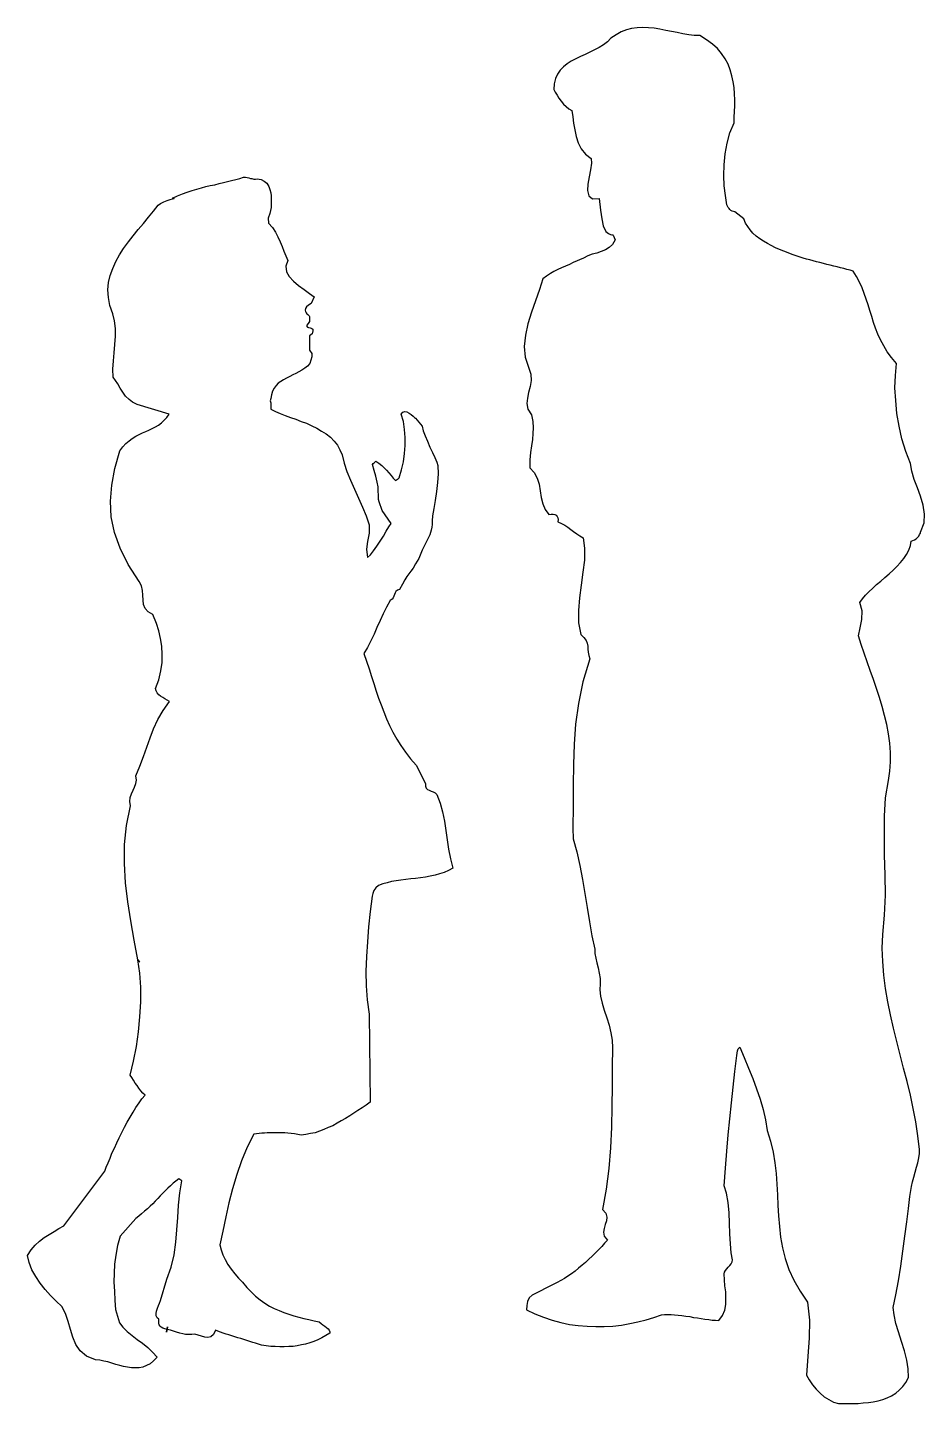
# Model space of a CAD drawing. Extents: x 510 to 628, y 113 to 293.
import ezdxf

# ---------------------------------------------------------------- set-up
doc = ezdxf.new("R2010")
doc.units = 0
doc.layers.add('7', color=7, linetype='CONTINUOUS')

msp = doc.modelspace()

# ---------------------------------------------------------------- linework, layer by layer
at = {"layer": '7', "linetype": 'CONTINUOUS'}
for points in [[(577.69, 260.01), (577.25, 258.63), (576.72, 257.15), (576.18, 255.64), (575.71, 254.13), (575.39, 252.62), (575.24, 251.14), (575.36, 249.76), (575.8, 248.44), (576.12, 247.53), (576.15, 246.68), (576.02, 245.89), (575.8, 245.11), (575.65, 244.38), (575.58, 243.66), (575.71, 242.93), (576.18, 242.21), (576.37, 241.33), (576.4, 240.51), (576.37, 239.73), (576.31, 238.94), (576.18, 238.12), (576.06, 237.24), (575.99, 236.3), (575.96, 235.26), (576.56, 234.63), (576.94, 233.91), (577.19, 233.09), (577.35, 232.24), (577.47, 231.36), (577.69, 230.54), (577.97, 229.79), (578.48, 229.13), (578.79, 229.16), (579.04, 229.16), (579.26, 229.13), (579.45, 229.03), (579.58, 228.88), (579.67, 228.69), (579.7, 228.47), (579.67, 228.18), (580.11, 227.96), (580.55, 227.74), (580.96, 227.46), (581.34, 227.18), (581.72, 226.89), (582.13, 226.61), (582.53, 226.33), (582.97, 226.08), (583.16, 224.69), (583.13, 223.15), (582.94, 221.55), (582.72, 219.88), (582.47, 218.18), (582.35, 216.52), (582.38, 214.91), (582.66, 213.4), (583.07, 212.99), (583.35, 212.61), (583.48, 212.24), (583.57, 211.86), (583.6, 211.48), (583.64, 211.07), (583.7, 210.63), (583.86, 210.19), (582.94, 207.2), (582.35, 204.34), (581.97, 201.64), (581.78, 199), (581.72, 196.36), (581.68, 193.65), (581.68, 190.88), (581.62, 187.99), (581.65, 186.6), (582.13, 184.91), (582.53, 183.11), (582.88, 181.29), (583.2, 179.43), (583.48, 177.58), (583.79, 175.72), (584.11, 173.9), (584.48, 172.14), (584.52, 171.57), (584.61, 170.97), (584.77, 170.34), (584.93, 169.68), (585.05, 168.99), (585.18, 168.3), (585.21, 167.58), (585.15, 166.82), (585.24, 165.97), (585.46, 165.06), (585.74, 164.12), (586.06, 163.14), (586.37, 162.17), (586.62, 161.16), (586.78, 160.19), (586.81, 159.21), (586.78, 156.72), (586.78, 154.15), (586.75, 151.5), (586.69, 148.8), (586.56, 146.09), (586.34, 143.39), (585.99, 140.65), (585.49, 137.98), (585.93, 137.51), (586.09, 137), (586.03, 136.5), (585.87, 136.03), (585.71, 135.53), (585.65, 135.02), (585.74, 134.49), (586.15, 133.98), (585.77, 133.58), (585.4, 133.14), (584.99, 132.73), (584.58, 132.32), (584.17, 131.88), (583.73, 131.47), (583.29, 131.06), (582.82, 130.68), (582.38, 130.3), (581.91, 129.93), (581.43, 129.58), (580.96, 129.27), (580.52, 128.95), (580.05, 128.67), (579.58, 128.42), (579.14, 128.2), (576.28, 126.75), (575.9, 126.4), (575.68, 125.93), (575.58, 125.4), (575.52, 124.86), (576.62, 124.33), (577.75, 123.89), (578.89, 123.51), (580.05, 123.2), (581.18, 122.94), (582.31, 122.79), (583.48, 122.69), (584.61, 122.66), (585.74, 122.66), (586.84, 122.72), (587.98, 122.85), (589.08, 123.04), (590.15, 123.26), (591.22, 123.54), (592.25, 123.86), (593.26, 124.2), (593.64, 124.23), (594.08, 124.23), (594.52, 124.23), (594.96, 124.2), (595.43, 124.14), (595.93, 124.08), (596.44, 124.01), (596.94, 123.95), (597.44, 123.86), (597.95, 123.79), (598.45, 123.7), (598.92, 123.64), (599.43, 123.57), (599.9, 123.51), (600.34, 123.48), (600.78, 123.45), (601.25, 124.08), (601.53, 124.8), (601.66, 125.56), (601.69, 126.37), (601.66, 127.19), (601.56, 128.01), (601.5, 128.79), (601.47, 129.55), (601.5, 129.8), (601.63, 130.02), (601.82, 130.24), (602, 130.43), (602.19, 130.65), (602.38, 130.87), (602.51, 131.12), (602.57, 131.41), (602.38, 132.32), (602.29, 133.48), (602.22, 134.8), (602.16, 136.19), (602.1, 137.57), (601.97, 138.92), (601.78, 140.12), (601.47, 141.09), (601.63, 143.42), (601.82, 145.65), (602, 147.79), (602.22, 149.9), (602.44, 151.98), (602.66, 154.02), (602.88, 156.1), (603.11, 158.2), (603.17, 158.49), (603.2, 158.8), (603.29, 159.08), (603.51, 159.27), (604.08, 157.92), (604.65, 156.54), (605.21, 155.18), (605.72, 153.83), (606.19, 152.48), (606.56, 151.13), (606.88, 149.74), (607.1, 148.36), (607.54, 146.94), (607.89, 145.53), (608.11, 144.11), (608.26, 142.73), (608.39, 141.31), (608.45, 139.93), (608.51, 138.54), (608.58, 137.16), (608.7, 135.78), (608.86, 134.36), (609.11, 132.98), (609.46, 131.56), (609.96, 130.15), (610.59, 128.73), (611.41, 127.29), (612.41, 125.84), (612.67, 123.51), (612.63, 121.15), (612.45, 118.76), (612.26, 116.28), (612.63, 115.65), (613.04, 115.02), (613.52, 114.45), (614.05, 113.92), (614.58, 113.45), (615.18, 113.07), (615.81, 112.75), (616.47, 112.57), (617.1, 112.57), (617.73, 112.57), (618.39, 112.57), (619.05, 112.57), (619.71, 112.63), (620.37, 112.69), (621, 112.79), (621.66, 112.91), (622.26, 113.07), (622.86, 113.29), (623.42, 113.57), (623.96, 113.92), (624.43, 114.33), (624.9, 114.8), (625.28, 115.33), (625.62, 115.96), (625.59, 117.09), (625.4, 118.26), (625.09, 119.49), (624.71, 120.71), (624.33, 121.94), (623.99, 123.07), (623.74, 124.17), (623.61, 125.15), (623.99, 126.81), (624.33, 128.64), (624.65, 130.56), (624.9, 132.54), (625.15, 134.49), (625.4, 136.37), (625.62, 138.14), (625.81, 139.71), (626.03, 141), (626.16, 141.63), (626.32, 142.26), (626.51, 142.89), (626.69, 143.55), (626.85, 144.14), (627.01, 144.77), (627.07, 145.34), (627.1, 145.87), (626.88, 147.67), (626.6, 149.49), (626.25, 151.25), (625.88, 153.01), (625.44, 154.77), (625, 156.54), (624.56, 158.27), (624.11, 160.03), (623.67, 161.76), (623.27, 163.52), (622.92, 165.25), (622.64, 166.98), (622.39, 168.74), (622.26, 170.5), (622.2, 172.26), (622.26, 174.05), (622.51, 176.6), (622.61, 179.21), (622.57, 181.86), (622.51, 184.47), (622.48, 187.05), (622.48, 189.56), (622.64, 191.98), (623.01, 194.25), (623.2, 195.48), (623.27, 196.7), (623.27, 197.93), (623.17, 199.16), (623.01, 200.35), (622.79, 201.58), (622.51, 202.77), (622.2, 203.97), (621.82, 205.13), (621.44, 206.32), (621.03, 207.49), (620.62, 208.65), (620.22, 209.82), (619.81, 210.95), (619.43, 212.08), (619.08, 213.21), (619.3, 214.28), (619.52, 215.38), (619.55, 216.48), (619.24, 217.58), (619.59, 218.06), (619.99, 218.53), (620.44, 219), (620.94, 219.47), (621.44, 219.94), (622.01, 220.38), (622.54, 220.85), (623.11, 221.33), (623.61, 221.83), (624.11, 222.3), (624.59, 222.84), (625.03, 223.34), (625.37, 223.88), (625.66, 224.44), (625.88, 225.04), (626, 225.64), (626.22, 225.7), (626.44, 225.79), (626.63, 225.92), (626.82, 226.11), (626.98, 226.3), (627.1, 226.49), (627.2, 226.67), (627.23, 226.83), (627.67, 228.03), (627.73, 229.19), (627.58, 230.35), (627.23, 231.52), (626.82, 232.62), (626.38, 233.72), (626.07, 234.79), (625.91, 235.83), (625.28, 237.4), (624.78, 239.03), (624.4, 240.7), (624.11, 242.37), (623.96, 244.07), (623.86, 245.73), (623.93, 247.34), (624.05, 248.91), (623.42, 249.7), (622.86, 250.45), (622.39, 251.24), (621.98, 252.03), (621.63, 252.78), (621.32, 253.57), (621.03, 254.32), (620.81, 255.08), (620.56, 255.86), (620.34, 256.62), (620.09, 257.37), (619.84, 258.1), (619.55, 258.85), (619.21, 259.61), (618.83, 260.33), (618.39, 261.05), (617.98, 261.15), (617.57, 261.27), (617.16, 261.37), (616.72, 261.46), (616.28, 261.59), (615.84, 261.68), (615.37, 261.81), (614.93, 261.9), (614.49, 262.03), (614.02, 262.15), (613.58, 262.25), (613.14, 262.37), (612.7, 262.5), (612.26, 262.62), (611.82, 262.72), (611.41, 262.85), (610.9, 263.03), (610.37, 263.22), (609.84, 263.44), (609.3, 263.66), (608.73, 263.88), (608.2, 264.1), (607.63, 264.39), (607.13, 264.67), (606.6, 264.95), (606.12, 265.27), (605.65, 265.64), (605.24, 266.02), (604.87, 266.43), (604.55, 266.87), (604.27, 267.34), (604.05, 267.88), (602.88, 268.82), (602.7, 268.85), (602.51, 268.88), (602.35, 268.98), (602.22, 269.1), (602.1, 269.23), (601.97, 269.39), (601.88, 269.54), (601.82, 269.73), (601.63, 270.93), (601.47, 272.22), (601.41, 273.57), (601.44, 274.99), (601.59, 276.4), (601.85, 277.82), (602.22, 279.17), (602.76, 280.46), (602.79, 281.21), (602.82, 281.97), (602.85, 282.72), (602.85, 283.51), (602.82, 284.29), (602.76, 285.11), (602.63, 285.87), (602.48, 286.65), (602.26, 287.41), (601.97, 288.16), (601.59, 288.86), (601.12, 289.55), (600.59, 290.21), (599.93, 290.81), (599.14, 291.37), (598.26, 291.91), (597.54, 291.94), (596.81, 292.03), (596.06, 292.16), (595.3, 292.32), (594.55, 292.47), (593.79, 292.6), (593.04, 292.76), (592.29, 292.88), (591.53, 292.94), (590.81, 292.98), (590.05, 292.94), (589.33, 292.85), (588.64, 292.69), (587.94, 292.41), (587.28, 292.03), (586.62, 291.56), (586.15, 291.12), (585.62, 290.71), (585.05, 290.37), (584.45, 290.05), (583.86, 289.74), (583.23, 289.45), (582.6, 289.17), (582, 288.89), (581.4, 288.57), (580.87, 288.2), (580.4, 287.82), (579.96, 287.38), (579.61, 286.84), (579.33, 286.28), (579.17, 285.58), (579.11, 284.83), (579.29, 284.48), (579.55, 284.11), (579.8, 283.7), (580.08, 283.32), (580.4, 282.94), (580.74, 282.6), (581.09, 282.31), (581.47, 282.09), (581.62, 281.28), (581.72, 280.43), (581.87, 279.55), (582.06, 278.67), (582.31, 277.85), (582.72, 277.06), (583.29, 276.37), (584.04, 275.8), (584.08, 275.17), (583.95, 274.32), (583.76, 273.38), (583.6, 272.44), (583.54, 271.59), (583.73, 270.9), (584.2, 270.52), (585.08, 270.55), (585.24, 269.04), (585.4, 267.88), (585.59, 266.96), (585.93, 266.21), (586.31, 265.99), (586.56, 265.86), (586.72, 265.8), (586.84, 265.8), (586.91, 265.77), (586.97, 265.68), (587.03, 265.46), (587.16, 265.14), (586.81, 264.54), (586.37, 264.13), (585.9, 263.82), (585.33, 263.6), (584.77, 263.41), (584.17, 263.25), (583.57, 263.03), (583.01, 262.75), (581.68, 262.15), (581.18, 261.9), (580.65, 261.68), (580.14, 261.46), (579.64, 261.24), (579.14, 260.99), (578.67, 260.71), (578.16, 260.39), (577.69, 260.01)], [(547.06, 254.44), (546.68, 253.88), (546.81, 253.69), (546.96, 253.63), (547.15, 253.6), (547.31, 253.56), (547.4, 253.53), (547.5, 253.41), (547.5, 253.19), (547.43, 252.81), (547.06, 252.56), (547.06, 250.67), (547.37, 250.23), (547.4, 249.79), (547.25, 249.35), (547.12, 248.94), (546.81, 248.59), (546.46, 248.31), (546.08, 248.06), (545.7, 247.84), (545.3, 247.62), (544.89, 247.43), (544.48, 247.24), (544.07, 247.02), (543.66, 246.8), (543.31, 246.58), (542.97, 246.33), (542.69, 246.02), (542.43, 245.67), (542.21, 245.29), (542.09, 244.82), (541.99, 244.32), (541.93, 244.03), (541.99, 243.75), (542.02, 243.37), (542.02, 242.93), (542.62, 242.65), (543.25, 242.37), (543.91, 242.12), (544.57, 241.86), (545.3, 241.61), (545.99, 241.33), (546.68, 241.08), (547.37, 240.76), (548.03, 240.45), (548.66, 240.07), (549.26, 239.69), (549.83, 239.25), (550.3, 238.75), (550.74, 238.22), (551.08, 237.62), (551.37, 236.93), (551.62, 235.86), (551.99, 234.76), (552.47, 233.62), (552.97, 232.46), (553.51, 231.26), (554.01, 230.1), (554.51, 228.94), (554.92, 227.77), (554.89, 226.67), (554.7, 225.6), (554.54, 224.57), (554.67, 223.5), (555.08, 223.84), (555.49, 224.38), (555.93, 224.97), (556.34, 225.63), (556.78, 226.29), (557.15, 226.96), (557.5, 227.49), (557.81, 227.93), (556.62, 229.63), (556.49, 230.04), (556.34, 230.41), (556.21, 230.79), (556.12, 231.11), (556.08, 232.74), (555.96, 233.37), (555.77, 234.13), (555.58, 234.91), (555.36, 235.7), (555.42, 235.83), (555.55, 235.89), (555.67, 235.98), (555.77, 236.11), (556.18, 235.86), (556.56, 235.57), (556.87, 235.26), (557.19, 234.94), (557.5, 234.6), (557.78, 234.25), (558.07, 233.91), (558.38, 233.59), (558.47, 233.69), (558.6, 233.75), (558.73, 233.81), (558.85, 233.94), (559.13, 234.98), (559.39, 236.05), (559.54, 237.11), (559.64, 238.18), (559.64, 239.22), (559.54, 240.26), (559.39, 241.3), (559.1, 242.27), (559.32, 242.56), (559.58, 242.62), (559.86, 242.59), (560.14, 242.43), (560.42, 242.24), (560.68, 242.02), (560.87, 241.83), (560.99, 241.74), (561.84, 240.7), (562, 240.1), (562.25, 239.44), (562.56, 238.72), (562.88, 237.96), (563.22, 237.24), (563.51, 236.58), (563.76, 235.98), (563.92, 235.54), (563.95, 234.44), (563.85, 233.34), (563.73, 232.15), (563.57, 230.98), (563.38, 229.91), (563.22, 228.94), (563.16, 228.28), (563.16, 227.8), (563.13, 227.46), (563.03, 227.05), (562.85, 226.48), (562.47, 225.67), (561.87, 224.44), (561.4, 223.34), (560.99, 222.65), (560.68, 222.11), (560.39, 221.7), (560.11, 221.36), (559.86, 220.98), (559.58, 220.57), (559.26, 220), (558.88, 219.28), (558.6, 219.19), (558.41, 219.03), (558.32, 218.84), (558.22, 218.65), (558.16, 218.43), (558.07, 218.21), (557.91, 218.02), (557.66, 217.87), (557.19, 216.98), (556.74, 216.1), (556.34, 215.22), (555.93, 214.31), (555.55, 213.43), (555.11, 212.55), (554.67, 211.7), (554.2, 210.88), (554.54, 209.88), (554.89, 208.87), (555.2, 207.9), (555.52, 206.95), (555.83, 205.98), (556.15, 205.06), (556.46, 204.15), (556.81, 203.24), (557.19, 202.33), (557.59, 201.45), (558.03, 200.57), (558.54, 199.69), (559.07, 198.84), (559.67, 197.96), (560.33, 197.11), (561.09, 196.26), (562.28, 193.87), (562.28, 193.49), (562.38, 193.24), (562.56, 193.05), (562.78, 192.96), (563.03, 192.86), (563.32, 192.77), (563.57, 192.61), (563.79, 192.42), (564.2, 191.29), (564.51, 190.13), (564.77, 188.93), (564.95, 187.7), (565.14, 186.48), (565.33, 185.25), (565.58, 183.99), (565.87, 182.77), (565.3, 182.45), (564.73, 182.2), (564.14, 182.01), (563.54, 181.82), (562.91, 181.7), (562.28, 181.57), (561.62, 181.48), (560.99, 181.41), (560.36, 181.35), (559.7, 181.26), (559.07, 181.19), (558.44, 181.1), (557.85, 181), (557.25, 180.85), (556.68, 180.69), (556.12, 180.5), (555.77, 180.16), (555.52, 179.81), (555.39, 179.43), (555.3, 179.09), (555.05, 177.07), (554.83, 175.06), (554.67, 173.11), (554.54, 171.16), (554.48, 169.21), (554.51, 167.32), (554.64, 165.47), (554.89, 163.61), (555.05, 152.07), (554.51, 151.69), (553.98, 151.34), (553.44, 150.97), (552.91, 150.62), (552.37, 150.27), (551.81, 149.93), (551.24, 149.61), (550.71, 149.3), (550.14, 148.99), (549.54, 148.73), (548.98, 148.48), (548.38, 148.26), (547.81, 148.07), (547.21, 147.95), (546.59, 147.82), (545.99, 147.76), (545.55, 147.85), (545.11, 147.92), (544.67, 147.98), (544.26, 148.01), (543.85, 148.04), (543.44, 148.07), (543.06, 148.07), (542.65, 148.07), (542.28, 148.07), (541.93, 148.07), (541.55, 148.04), (541.18, 148.01), (540.83, 148.01), (540.48, 147.95), (540.14, 147.92), (539.79, 147.88), (538.91, 146.16), (538.16, 144.36), (537.53, 142.57), (536.99, 140.71), (536.52, 138.89), (536.11, 137.03), (535.7, 135.18), (535.33, 133.35), (535.48, 132.73), (535.73, 132.06), (536.02, 131.44), (536.39, 130.81), (536.8, 130.18), (537.28, 129.58), (537.75, 129.01), (538.28, 128.48), (538.85, 127.79), (539.41, 127.19), (540.01, 126.62), (540.61, 126.15), (541.21, 125.71), (541.84, 125.33), (542.43, 125.02), (543.09, 124.74), (543.72, 124.48), (544.35, 124.26), (545.01, 124.04), (545.67, 123.89), (546.33, 123.7), (546.99, 123.57), (547.69, 123.41), (548.35, 123.26), (548.6, 123.07), (548.85, 122.88), (549.1, 122.69), (549.32, 122.53), (549.51, 122.34), (549.64, 122.16), (549.73, 121.97), (549.76, 121.78), (549.23, 121.46), (548.72, 121.18), (548.19, 120.93), (547.66, 120.71), (547.12, 120.52), (546.55, 120.36), (546.02, 120.24), (545.45, 120.14), (544.92, 120.05), (544.35, 120.02), (543.75, 119.99), (543.19, 119.99), (542.59, 120.02), (541.99, 120.05), (541.4, 120.11), (540.77, 120.21), (540.39, 120.33), (540.01, 120.46), (539.63, 120.58), (539.26, 120.71), (538.85, 120.84), (538.47, 120.96), (538.06, 121.09), (537.68, 121.18), (537.28, 121.31), (536.9, 121.43), (536.52, 121.56), (536.14, 121.65), (535.77, 121.78), (535.42, 121.91), (535.07, 122.03), (534.76, 122.16), (534.48, 121.59), (534.13, 121.31), (533.75, 121.21), (533.34, 121.28), (532.9, 121.4), (532.49, 121.53), (532.05, 121.65), (531.65, 121.62), (531.24, 121.59), (530.83, 121.62), (530.45, 121.69), (530.07, 121.78), (529.66, 121.91), (529.26, 122.03), (528.85, 122.16), (528.41, 122.28), (528.31, 121.91), (528.37, 122.25), (528.44, 122.6), (528.41, 122.28), (528.09, 122.34), (527.84, 122.44), (527.62, 122.57), (527.49, 122.72), (527.37, 122.88), (527.34, 123.1), (527.31, 123.35), (527.34, 123.63), (527.09, 123.79), (526.96, 124.04), (526.96, 124.36), (527.02, 124.67), (527.15, 125.05), (527.27, 125.4), (527.43, 125.74), (527.52, 126.06), (528.37, 128.86), (528.94, 130.46), (529.32, 132.06), (529.54, 133.7), (529.7, 135.34), (529.82, 136.94), (529.92, 138.57), (530.07, 140.18), (530.32, 141.78), (529.95, 142), (529.57, 141.72), (529.19, 141.44), (528.85, 141.12), (528.5, 140.81), (528.15, 140.46), (527.84, 140.15), (527.49, 139.8), (527.18, 139.45), (526.83, 139.11), (526.52, 138.76), (526.17, 138.42), (525.83, 138.07), (525.45, 137.76), (525.07, 137.44), (524.69, 137.13), (524.29, 136.84), (522.27, 134.52), (521.9, 133.26), (521.67, 132.03), (521.52, 130.84), (521.45, 129.64), (521.42, 128.48), (521.49, 127.28), (521.55, 126.09), (521.64, 124.89), (522.15, 123.16), (522.62, 122.57), (523.19, 122), (523.81, 121.5), (524.47, 120.96), (525.17, 120.46), (525.86, 119.89), (526.49, 119.29), (527.09, 118.63), (526.64, 118.16), (526.17, 117.78), (525.7, 117.53), (525.23, 117.34), (524.73, 117.25), (524.22, 117.22), (523.72, 117.25), (523.22, 117.31), (522.71, 117.41), (522.21, 117.56), (521.67, 117.69), (521.14, 117.85), (520.64, 118.01), (520.1, 118.13), (519.57, 118.23), (519.03, 118.29), (517.84, 118.76), (517.02, 119.45), (516.42, 120.3), (516.05, 121.24), (515.73, 122.28), (515.45, 123.32), (515.1, 124.36), (514.6, 125.3), (513.87, 125.96), (513.12, 126.72), (512.4, 127.5), (511.74, 128.35), (511.17, 129.23), (510.67, 130.11), (510.32, 131.06), (510.1, 131.97), (510.57, 132.69), (511.11, 133.32), (511.67, 133.86), (512.3, 134.33), (512.93, 134.74), (513.59, 135.12), (514.22, 135.49), (514.85, 135.87), (520.23, 143.01), (520.42, 143.54), (520.67, 144.11), (520.92, 144.74), (521.17, 145.37), (521.49, 146.03), (521.8, 146.72), (522.12, 147.41), (522.46, 148.1), (522.81, 148.8), (523.19, 149.46), (523.56, 150.12), (523.94, 150.78), (524.32, 151.38), (524.73, 151.97), (525.1, 152.51), (525.51, 153.01), (525.23, 153.26), (524.95, 153.58), (524.69, 153.89), (524.47, 154.24), (524.22, 154.58), (524, 154.96), (523.78, 155.31), (523.56, 155.62), (524, 157.45), (524.38, 159.37), (524.66, 161.31), (524.85, 163.27), (524.95, 165.21), (524.95, 167.13), (524.82, 168.99), (524.57, 170.75), (524.76, 170.5), (524.82, 170.44), (524.76, 170.5), (524.57, 170.75), (524.1, 173.33), (523.66, 175.85), (523.25, 178.36), (522.96, 180.85), (522.81, 183.36), (522.81, 185.85), (523.06, 188.36), (523.59, 190.91), (523.5, 191.51), (523.56, 192.04), (523.72, 192.52), (523.94, 192.96), (524.13, 193.36), (524.32, 193.84), (524.38, 194.31), (524.29, 194.88), (524.82, 196.13), (525.29, 197.39), (525.73, 198.62), (526.17, 199.84), (526.64, 201.04), (527.21, 202.26), (527.87, 203.43), (528.72, 204.62), (528.41, 204.78), (528.12, 204.97), (527.84, 205.13), (527.56, 205.32), (527.31, 205.5), (527.12, 205.76), (526.96, 206.01), (526.87, 206.29), (527.31, 207.45), (527.59, 208.62), (527.75, 209.72), (527.78, 210.79), (527.71, 211.86), (527.56, 212.86), (527.31, 213.87), (527.02, 214.85), (526.55, 216.01), (525.92, 216.36), (525.54, 216.8), (525.32, 217.33), (525.26, 217.9), (525.23, 218.53), (525.2, 219.15), (525.04, 219.78), (524.76, 220.35), (523.31, 222.58), (522.24, 224.69), (521.49, 226.77), (521.08, 228.81), (520.98, 230.86), (521.14, 232.96), (521.55, 235.16), (522.21, 237.49), (522.59, 238), (523, 238.44), (523.44, 238.78), (523.84, 239.1), (524.29, 239.38), (524.73, 239.6), (525.17, 239.82), (525.61, 240.01), (526.02, 240.2), (526.46, 240.42), (526.87, 240.64), (527.27, 240.86), (527.65, 241.14), (528.03, 241.49), (528.37, 241.86), (528.69, 242.3), (524.47, 243.56), (523.88, 243.85), (523.41, 244.22), (522.96, 244.66), (522.59, 245.17), (522.27, 245.7), (521.96, 246.24), (521.64, 246.71), (521.33, 247.15), (521.3, 248.19), (521.36, 249.26), (521.45, 250.33), (521.55, 251.43), (521.64, 252.49), (521.64, 253.53), (521.52, 254.51), (521.27, 255.45), (520.89, 256.52), (520.7, 257.56), (520.64, 258.57), (520.73, 259.54), (520.95, 260.48), (521.27, 261.4), (521.67, 262.28), (522.18, 263.16), (522.71, 264.01), (523.34, 264.86), (523.97, 265.67), (524.63, 266.49), (525.32, 267.28), (525.98, 268.09), (526.64, 268.88), (527.24, 269.67), (527.56, 269.92), (527.97, 270.14), (528.41, 270.3), (528.81, 270.42), (529.13, 270.52), (529.35, 270.58), (529.35, 270.61), (529.13, 270.61), (529.79, 270.89), (530.42, 271.15), (531.05, 271.4), (531.68, 271.59), (532.31, 271.77), (532.9, 271.96), (533.5, 272.12), (534.07, 272.25), (534.66, 272.37), (535.23, 272.53), (535.8, 272.66), (536.33, 272.78), (536.87, 272.91), (537.4, 273.03), (537.94, 273.19), (538.44, 273.35), (538.69, 273.35), (538.91, 273.32), (539.13, 273.25), (539.35, 273.19), (539.54, 273.16), (539.76, 273.1), (539.98, 273.1), (540.2, 273.13), (540.74, 273.06), (541.14, 272.84), (541.49, 272.56), (541.74, 272.15), (541.9, 271.74), (541.99, 271.3), (542.06, 270.89), (542.06, 270.52), (542.06, 269.38), (541.87, 268.6), (541.68, 268), (541.71, 267.34), (542.21, 266.74), (542.62, 266.15), (542.94, 265.52), (543.25, 264.89), (543.5, 264.26), (543.72, 263.66), (543.98, 263.03), (544.23, 262.43), (543.98, 261.68), (544.07, 260.96), (544.42, 260.33), (544.98, 259.7), (545.64, 259.13), (546.37, 258.63), (547.09, 258.12), (547.69, 257.68), (547.28, 256.77), (546.93, 256.58), (546.68, 256.36), (546.55, 256.14), (546.52, 255.92), (546.55, 255.73), (546.65, 255.55), (546.74, 255.42), (546.87, 255.33), (546.93, 255.26), (547.03, 255.17), (547.06, 255.07), (547.09, 255.04), (547.06, 254.44)]]:
    msp.add_lwpolyline(points, dxfattribs=at)

doc.saveas('drawing.dxf')
